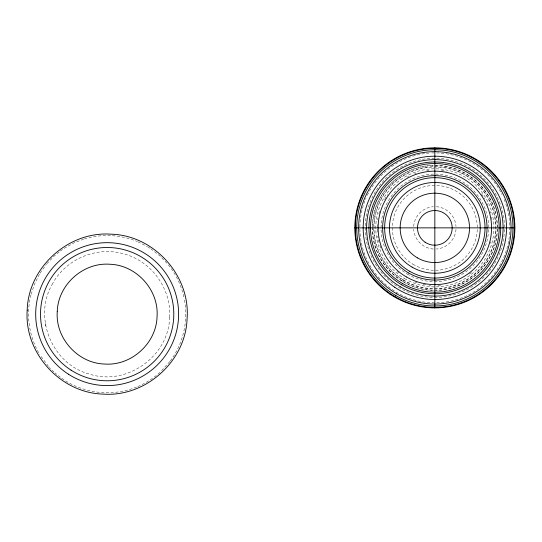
<?xml version="1.0" encoding="UTF-8"?>
<svg xmlns="http://www.w3.org/2000/svg" width="542" height="542" viewBox="0 0 542 542"><rect width="100%" height="100%" fill="white"/><g stroke="black" fill="none" stroke-linecap="round" stroke-linejoin="round"><path stroke-width="0.41" stroke-dasharray="2.71 2.03" d="M169.585 317.205C171.536 288.276 150.588 260.052 122.343 253.507C95.378 246.285 64.789 259.848 52.032 284.679M372.347 227.098C371.968 194.544 400.741 165.371 433.309 165.412M497.332 228.629C497.732 261.474 468.451 290.756 435.605 290.356M169.585 317.205C169.029 356.406 126.11 386.629 89.01 373.96C52.296 364.122 33.015 317.592 52.032 284.679M30.908 295.044C25.84 315.017 29.085 336.907 39.735 354.549M31.111 294.299L34.532 284.062L39.735 273.73M40.149 273.08L46.395 264.272M170.29 360.965C183.237 343.628 188.508 320.817 184.382 299.57M169.815 361.575L160.5 371.853M46.897 263.69L54.369 255.899L59.722 251.481M159.944 372.381C153.257 378.418 145.547 383.302 137.234 386.764M60.331 251.007L63.489 248.785M64.139 248.372L73.549 243.087L83.603 239.164M136.516 387.042C111.937 397.184 82.343 393.533 60.961 377.72M84.335 238.92C101.578 233.663 120.595 234.598 137.234 241.522M435.605 165.371C468.451 164.971 497.732 194.253 497.332 227.098M433.309 290.316C400.741 290.356 371.968 261.176 372.347 228.629M137.939 241.834L146.896 246.339M147.566 246.718L150.175 248.372M150.825 248.785L159.944 255.899L167.918 264.272M60.331 377.279L54.952 372.889M52.134 370.254L53.807 371.853M49.444 367.49L50.508 368.607M48.407 366.345L40.149 355.206M168.393 264.882C176.313 274.692 181.773 286.447 184.246 298.805M45.332 323.31L45.853 326.338M490.828 241.725A57.682 57.682 0 0 1 490.408 243.324M471.35 272.518A57.682 57.682 0 0 1 469.406 274.042M440.599 285.255A57.682 57.682 0 0 1 437.313 285.492M430.727 285.397A57.682 57.682 0 0 1 429.081 285.255M425.816 284.835A57.682 57.682 0 0 1 420.971 283.852M417.015 282.721A57.682 57.682 0 0 1 414.684 281.908M398.966 273.032A57.682 57.682 0 0 1 397.069 271.454M380.796 248.019A57.682 57.682 0 0 1 379.732 244.903M379.054 242.525A57.682 57.682 0 0 1 377.747 236.075M377.307 231.976A57.682 57.682 0 0 1 377.307 223.751M377.747 219.652A57.682 57.682 0 0 1 378.004 218.026M378.851 213.995A57.682 57.682 0 0 1 379.983 210.039M384.617 199.497A57.682 57.682 0 0 1 387.693 194.625M407.198 177.241A57.682 57.682 0 0 1 408.654 176.468M414.684 173.819A57.682 57.682 0 0 1 416.236 173.264M426.629 170.771A57.682 57.682 0 0 1 429.081 170.473M441.418 170.561A57.682 57.682 0 0 1 446.296 171.333M481.506 193.961A57.682 57.682 0 0 1 484.656 198.785M487.305 203.9A57.682 57.682 0 0 1 487.969 205.411M490.185 211.61A57.682 57.682 0 0 1 490.625 213.202M491.533 217.213A57.682 57.682 0 0 1 491.933 219.652M504.243 199.531A74.965 74.965 0 0 1 434.074 302.829A74.965 74.965 0 0 1 366.026 198.115M367.293 195.337A74.965 74.965 0 0 1 428.729 153.142M431.784 152.959A74.965 74.965 0 0 1 502.048 194.646M480.422 280.471A69.606 69.606 0 0 1 367.002 243.466A69.606 69.606 0 0 1 452.855 160.628A69.606 69.606 0 0 1 485.788 275.295M484.06 277.084A69.606 69.606 0 0 1 482.272 278.812M456.005 229.374A21.219 21.219 0 0 1 436.351 249.029M433.329 249.029A21.219 21.219 0 0 1 413.675 229.374M413.675 226.346A21.219 21.219 0 0 1 433.329 206.698M436.351 206.698A21.219 21.219 0 0 1 456.005 226.346M407.286 274.049A53.78 53.78 0 0 0 488.613 228.629A53.78 53.78 0 0 0 408.614 180.906A53.78 53.78 0 0 0 407.286 274.049M404.583 278.581A59.058 59.058 0 0 0 493.891 228.704A59.058 59.058 0 0 0 406.046 176.299A59.058 59.058 0 0 0 404.583 278.581M403.004 280.092A61.171 61.171 0 0 0 495.991 229.32A61.171 61.171 0 0 0 405.524 174.178A61.171 61.171 0 0 0 403.004 280.092M402.374 281.122A62.377 62.377 0 0 0 497.197 229.347A62.377 62.377 0 0 0 404.949 173.122A62.377 62.377 0 0 0 402.374 281.122M403.187 279.794A60.819 60.819 0 0 0 495.639 229.307A60.819 60.819 0 0 0 405.694 174.483A60.819 60.819 0 0 0 403.187 279.794M412.963 264.239A42.445 42.445 0 0 0 477.278 228.622A42.445 42.445 0 0 0 414.278 190.73A42.445 42.445 0 0 0 412.963 264.239"/><path stroke-width="0.81" d="M354.786 227.864L514.893 227.864M434.84 147.81L434.84 307.917M27.195 310.214C24.024 352.889 60.447 393.072 103.231 394.102C145.9 397.272 186.089 360.85 187.112 318.073C190.289 275.397 153.867 235.208 111.083 234.185C68.407 231.007 28.225 267.43 27.195 310.214M57.256 311.691C55.277 338.323 78.007 363.404 104.708 364.041C131.34 366.026 156.414 343.289 157.058 316.596C159.036 289.956 136.306 264.882 109.606 264.239C82.973 262.26 57.892 284.99 57.256 311.691M417.496 257.897A34.681 34.681 0 0 0 469.521 227.864A34.681 34.681 0 0 0 417.496 197.83A34.681 34.681 0 0 0 417.496 257.897M396.737 293.852A76.198 76.198 0 0 0 511.038 227.864A76.198 76.198 0 0 0 396.737 161.868A76.198 76.198 0 0 0 396.737 293.852M394.671 287.213A71.666 71.666 0 0 0 506.323 232.979A71.666 71.666 0 0 0 403.526 163.399A71.666 71.666 0 0 0 394.671 287.213M400.721 286.962A68.245 68.245 0 0 0 503.084 227.864A68.245 68.245 0 0 0 400.721 168.765A68.245 68.245 0 0 0 400.721 286.962M401.893 284.923A65.887 65.887 0 0 0 500.727 227.864A65.887 65.887 0 0 0 401.893 170.805A65.887 65.887 0 0 0 401.893 284.923M402.672 283.581A64.335 64.335 0 0 0 499.175 227.864A64.335 64.335 0 0 0 402.672 172.146A64.335 64.335 0 0 0 402.672 283.581M406.48 276.989A56.727 56.727 0 0 0 491.567 227.864A56.727 56.727 0 0 0 406.48 178.738A56.727 56.727 0 0 0 406.48 276.989M408.743 273.06A52.195 52.195 0 0 0 487.034 227.864A52.195 52.195 0 0 0 408.743 182.661A52.195 52.195 0 0 0 408.743 273.06M409.745 271.332A50.189 50.189 0 0 0 485.029 227.864A50.189 50.189 0 0 0 409.745 184.395A50.189 50.189 0 0 0 409.745 271.332M412.15 267.165A45.386 45.386 0 0 0 480.226 227.864A45.386 45.386 0 0 0 412.15 188.555A45.386 45.386 0 0 0 412.15 267.165M395.091 296.711A79.498 79.498 0 0 0 514.338 227.864A79.498 79.498 0 0 0 395.091 159.016A79.498 79.498 0 0 0 395.091 296.711M395.789 295.505A78.109 78.109 0 0 0 512.949 227.864A78.109 78.109 0 0 0 395.789 160.222A78.109 78.109 0 0 0 395.789 295.505M389.989 294.13A80.02 80.02 0 0 0 514.656 233.568A80.02 80.02 0 0 0 399.874 155.886A80.02 80.02 0 0 0 389.989 294.13M425.118 242.227A17.344 17.344 0 0 0 452.136 229.103A17.344 17.344 0 0 0 427.265 212.268A17.344 17.344 0 0 0 425.118 242.227M68.434 374.204A71.463 71.463 0 0 0 178.528 317.646A71.463 71.463 0 0 0 74.505 250.573A71.463 71.463 0 0 0 68.434 374.204M71.043 370.145A66.639 66.639 0 0 0 173.718 317.409A66.639 66.639 0 0 0 76.707 254.862A66.639 66.639 0 0 0 71.043 370.145"/></g></svg>
